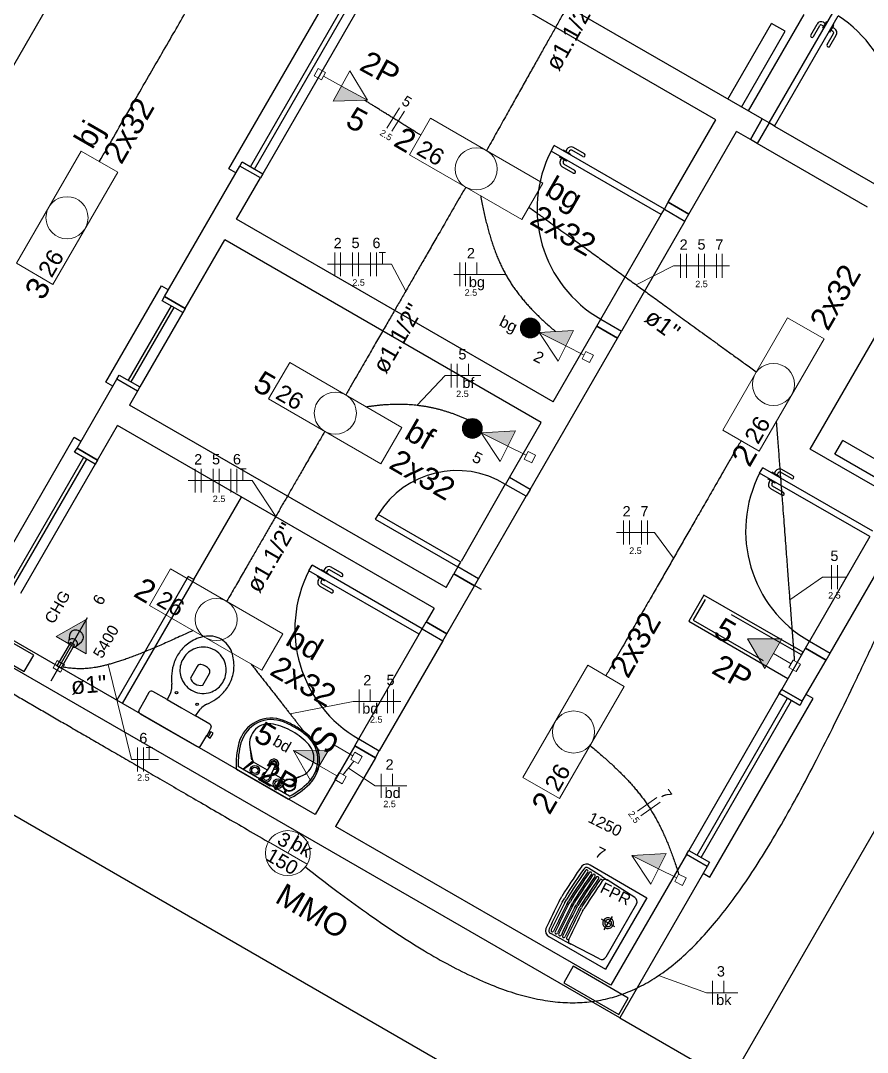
# Model space of a CAD drawing. Extents: x 210 to 779, y 61 to 241.
# Drawn here: x 495.87 to 501.19, y 182.62 to 189.11 of the extents above; entities that cross this region are included whole.
import ezdxf

# ---------------------------------------------------------------- set-up
doc = ezdxf.new("R2010")
doc.units = 0
doc.header["$LTSCALE"] = 2
doc.linetypes.add('HIDDEN', pattern=[9.525, 6.35, -3.175])
doc.linetypes.add('TRAÇO-2PTOS_P', pattern=[0.625, 0.25, -0.125, 0, -0.125, 0, -0.125])
for name, color, linetype in [('A-JANEL', 3, 'CONTINUOUS'), ('A-PAREDE', 5, 'CONTINUOUS'), ('A-PISOS-NIVEL', 1, 'CONTINUOUS'), ('A-SOLEIRA', 1, 'CONTINUOUS'), ('ARQ-ALV-CORTE', 5, 'CONTINUOUS'), ('ARQ-ALV-VISTA2', 2, 'CONTINUOUS'), ('ARQ-BNC-VISTA', 1, 'CONTINUOUS'), ('ARQ-COB-PROJ', 8, 'TRAÇO-2PTOS_P'), ('ARQ-ESQ-VISTA1', 2, 'CONTINUOUS')]:
    doc.layers.add(name, color=color, linetype=linetype)
for name, color, linetype, lineweight in [('EL-Condutos', 4, 'CONTINUOUS', 30), ('EL-Fios', 9, 'CONTINUOUS', 20), ('EL-Textos condutos', 7, 'CONTINUOUS', 20), ('EL-Textos fios', 7, 'CONTINUOUS', 20), ('EL-Textos pontos', 5, 'CONTINUOUS', 20), ('P-SIMBOL', 5, 'CONTINUOUS', 20)]:
    doc.layers.add(name, color=color, linetype=linetype, lineweight=lineweight)
doc.styles.add('Arial', font='arial.ttf')

msp = doc.modelspace()

# ---------------------------------------------------------------- hatches: boundary and pattern name
at = {"layer": 'P-SIMBOL', "linetype": 'Continuous'}
for points in [[(497.8851, 188.7003), (498.0498, 188.6105), (497.8333, 188.6052)], [(499.297, 187.0642), (499.1295, 187.1486), (499.3457, 187.1609)], [(498.9329, 186.4334), (498.7651, 186.517), (498.9812, 186.5303)], [(496.2779, 185.1265), (496.2779, 185.343), (496.0904, 185.2347)], [(500.6576, 185.2209), (500.441, 185.2203), (500.5498, 185.0331)], [(497.7461, 184.4216), (497.5844, 184.5165), (497.8009, 184.515)], [(499.8804, 183.7724), (499.7124, 183.8557), (499.9285, 183.8693)]]:
    msp.add_hatch(color=256, dxfattribs=at).paths.add_polyline_path(points)

# ---------------------------------------------------------------- linework, layer by layer
at = {"layer": 'A-JANEL', "color": 251}
msp.add_line((500.1857, 183.7875), (500.0558, 183.8625), dxfattribs=at)
at = {"layer": 'A-PAREDE', "color": 251}
for p, q in [((500.5335, 188.4933), (498.3246, 189.7674)), ((500.242, 188.4883), (498.2497, 189.6375)), ((496.7714, 187.3748), (497.2454, 188.1965)), ((497.3753, 188.1216), (497.2454, 188.1965)), ((497.2254, 187.8617), (497.3753, 188.1216)), ((499.2177, 186.7125), (497.2254, 187.8617)), ((496.9013, 187.2999), (497.1505, 187.7318)), ((499.1428, 186.5826), (497.1505, 187.7318)), ((496.9013, 187.2999), (496.7714, 187.3748)), ((499.0728, 186.1611), (499.6225, 187.114)), ((496.2211, 186.4208), (496.4716, 186.8551)), ((496.6015, 186.7801), (496.4716, 186.8551)), ((496.6015, 186.7801), (496.5509, 186.6923)), ((498.5432, 185.5431), (496.5509, 186.6923)), ((496.351, 186.3458), (496.4759, 186.5624)), ((498.4682, 185.4132), (496.4759, 186.5624)), ((498.9429, 186.2361), (499.1428, 186.5826)), ((496.351, 186.3458), (496.2211, 186.4208)), ((499.0728, 186.1611), (498.9429, 186.2361)), ((499.0728, 186.1611), (498.9429, 186.2361)), ((499.0728, 186.1611), (498.9429, 186.2361)), ((498.7231, 185.5548), (498.5931, 185.6297)), ((498.7664, 185.5298), (498.6365, 185.6048)), ((498.5482, 185.2516), (498.7231, 185.5548)), ((499.6361, 182.8347), (495.5216, 185.2081)), ((499.5811, 183.0396), (497.8487, 184.0389)), ((500.0558, 183.8625), (499.5811, 183.0396)), ((500.1857, 183.7875), (500.0558, 183.8625)), ((500.1857, 183.7875), (499.6361, 182.8347))]:
    msp.add_line(p, q, dxfattribs=at)
for points in [[(495.9485, 185.1176), (495.602, 185.3175), (495.542, 185.2136), (495.8885, 185.0137)], [(499.6906, 182.9591), (499.3441, 183.159), (499.2841, 183.0551), (499.6306, 182.8552)]]:
    msp.add_lwpolyline(points, close=True, dxfattribs=at)
at = {"layer": 'A-PISOS-NIVEL', "color": 251}
for p, q in [((494.1789, 185.9825), (497.3142, 191.4181)), ((495.1216, 184.5152), (503.5866, 179.6325)), ((501.4656, 184.4053), (500.3291, 182.435)), ((499.6361, 182.8347), (503.5532, 180.5753))]:
    msp.add_line(p, q, dxfattribs=at)
at = {"layer": 'A-SOLEIRA', "color": 251}
for p, q in [((500.6115, 188.4483), (501.2698, 188.0686)), ((501.1949, 187.9387), (500.5019, 188.3384)), ((498.9157, 186.1941), (498.6381, 185.7077)), ((496.9557, 185.593), (497.2555, 186.1127)), ((498.7481, 185.5981), (499.0479, 186.1178))]:
    msp.add_line(p, q, dxfattribs=at)
msp.add_arc((498.6117, 185.6969), 0.5828, 58.30198, 148.30198, dxfattribs=at)
at = {"layer": 'ARQ-ALV-CORTE', "color": 251}
for p, q in [((500.4469, 188.5433), (500.7967, 189.1496)), ((500.5768, 188.4683), (500.9766, 189.1613)), ((500.6115, 188.4483), (501.0112, 189.1413)), ((500.317, 188.6182), (500.5918, 189.0946)), ((500.6784, 189.0447), (500.5918, 189.0946)), ((500.4036, 188.5682), (500.6784, 189.0447)), ((500.5768, 188.4683), (500.5335, 188.4933)), ((500.5768, 188.4683), (500.5019, 188.3384)), ((500.6115, 188.4483), (500.5768, 188.4683))]:
    msp.add_line(p, q, dxfattribs=at)
at = {"layer": 'ARQ-ALV-VISTA2', "color": 251, "ltscale": 0.1}
msp.add_lwpolyline([(500.7803, 185.1185), (500.7903, 185.1358), (500.1666, 185.4956), (500.0717, 185.331), (500.6954, 184.9713)], dxfattribs=at)
at = {"layer": 'ARQ-BNC-VISTA', "color": 251}
for p, q in [((500.8352, 186.4145), (501.5847, 187.7138)), ((499.5231, 183.7244), (499.4402, 183.7771)), ((499.4499, 183.7966), (499.8065, 183.5908)), ((499.5231, 183.7243), (499.5602, 183.7007)), ((499.5243, 183.6917), (499.5274, 183.6961)), ((499.7316, 183.5917), (499.5579, 183.7022)), ((499.2895, 183.6275), (499.2727, 183.5985)), ((499.3057, 183.6155), (499.2901, 183.5884)), ((499.2561, 183.5697), (499.2728, 183.5987)), ((499.2746, 183.5616), (499.2903, 183.5887)), ((499.2883, 183.5556), (499.303, 183.5811)), ((499.3178, 183.6067), (499.303, 183.5811)), ((499.3034, 183.549), (499.3172, 183.5729)), ((499.313, 183.5448), (499.3262, 183.5677)), ((499.3311, 183.5969), (499.3172, 183.5729)), ((499.3395, 183.5907), (499.3262, 183.5677)), ((499.3283, 183.538), (499.3407, 183.5594)), ((499.3375, 183.534), (499.3493, 183.5544)), ((499.353, 183.5808), (499.3407, 183.5594)), ((499.3611, 183.5749), (499.3493, 183.5544)), ((499.3744, 183.5651), (499.3635, 183.5462)), ((499.3825, 183.5592), (499.3721, 183.5413)), ((499.8065, 183.5908), (499.5467, 183.1404)), ((499.7415, 183.5514), (499.5483, 183.2164)), ((499.3526, 183.5274), (499.3635, 183.5462)), ((499.3618, 183.5234), (499.3721, 183.5413)), ((499.3769, 183.5167), (499.3863, 183.5331)), ((499.3958, 183.5494), (499.3863, 183.5331)), ((499.3873, 183.5122), (499.3961, 183.5274)), ((499.4049, 183.5427), (499.3961, 183.5274)), ((499.4025, 183.5055), (499.4104, 183.5192)), ((499.4183, 183.5329), (499.4104, 183.5192)), ((499.6063, 183.4062), (499.5212, 183.4553)), ((499.5392, 183.3882), (499.5637, 183.4307)), ((499.5883, 183.4733), (499.5637, 183.4307)), ((499.2892, 183.3189), (499.2021, 183.3643)), ((499.1901, 183.3461), (499.5467, 183.1404)), ((499.2892, 183.319), (499.3283, 183.2986)), ((499.3181, 183.3342), (499.3158, 183.3293)), ((499.5085, 183.2048), (499.3258, 183.2999))]:
    msp.add_line(p, q, dxfattribs=at)
for centre, radius, start, end in [((504.5543, 180.2183), 6.2723, 145.30858, 147.07555), ((504.5543, 180.2183), 6.2521, 145.3733, 147.08644), ((504.5543, 180.2183), 6.2372, 145.3733, 147.09452), ((504.5543, 180.2183), 6.2207, 145.3733, 147.10351), ((504.5543, 180.2183), 6.2103, 145.3733, 147.10922), ((499.4288, 183.7591), 0.043, 59.47609, 137.43123), ((499.4282, 183.7581), 0.0225, 57.53125, 145.3733), ((499.4289, 183.7581), 0.00825, 322.29649, 148.45011), ((499.4517, 183.7435), 0.00847, 316.46959, 154.27701), ((504.5543, 180.2183), 6.1936, 145.3733, 147.11843), ((504.5543, 180.2183), 6.1836, 145.3733, 147.12395), ((504.5543, 180.2183), 6.1671, 145.3733, 147.13309), ((504.5543, 180.2183), 6.1571, 145.3733, 147.13866), ((504.5543, 180.2183), 6.1406, 145.3733, 147.14789), ((504.5543, 180.2183), 6.1293, 145.3733, 147.15426), ((504.5544, 180.2183), 6.1128, 145.3733, 147.16368), ((499.4741, 183.7292), 0.00855, 309.84372, 160.90288), ((499.4959, 183.7142), 0.00857, 309.48781, 161.25879), ((499.5187, 183.6982), 0.00851, 337.89731, 159.66215), ((499.5458, 183.6833), 0.0225, 57.53125, 145.01814), ((504.8433, 180.7192), 6.2723, 152.97004, 154.73701), ((504.8433, 180.7192), 6.2521, 152.95915, 154.6723), ((504.8433, 180.7192), 6.2372, 152.95108, 154.6723), ((499.7156, 183.5664), 0.03, 330.0228, 57.53125), ((504.8433, 180.7192), 6.2207, 152.94209, 154.6723), ((504.8433, 180.7192), 6.2103, 152.93637, 154.6723), ((504.8433, 180.7192), 6.1936, 152.92717, 154.6723), ((504.8433, 180.7192), 6.1836, 152.92165, 154.6723), ((504.8433, 180.7192), 6.1671, 152.9125, 154.6723), ((504.8433, 180.7192), 6.1571, 152.90693, 154.6723), ((504.8433, 180.7192), 6.1406, 152.89771, 154.6723), ((504.8433, 180.7192), 6.1293, 152.89133, 154.6723), ((504.8433, 180.7192), 6.1128, 152.88192, 154.6723), ((499.5637, 183.4307), 0.0341, 150.0228, 330.0228), ((499.5637, 183.4307), 0.0341, 150.0228, 330.0228), ((499.5637, 183.4307), 0.0341, 330.0228, 150.0228), ((499.5637, 183.4307), 0.0341, 330.0228, 150.0228), ((499.5637, 183.4307), 0.0219, 150.0228, 330.0228), ((499.5637, 183.4307), 0.0219, 150.0228, 330.0228), ((499.5637, 183.4307), 0.0219, 330.0228, 150.0228), ((499.5637, 183.4307), 0.0219, 330.0228, 150.0228), ((499.2119, 183.3832), 0.043, 162.61437, 240.56951), ((499.2125, 183.3842), 0.0225, 154.6723, 242.51434), ((499.2129, 183.3835), 0.00825, 151.59548, 337.74911), ((499.2369, 183.3712), 0.00847, 145.76858, 343.57601), ((499.2606, 183.3589), 0.00855, 139.14271, 350.20188), ((499.2845, 183.3475), 0.00857, 138.7868, 350.55779), ((499.3097, 183.3358), 0.00851, 140.38345, 322.14829), ((499.3362, 183.3198), 0.0225, 155.02745, 242.51434), ((499.5223, 183.2314), 0.03, 242.51434, 330.0228)]:
    msp.add_arc(centre, radius, start, end, dxfattribs=at)
at = {"layer": 'ARQ-COB-PROJ', "color": 251, "linetype": 'HIDDEN', "ltscale": 0.04}
msp.add_lwpolyline([(500.7803, 185.1185), (500.174, 185.4683), (500.099, 185.3383), (500.7054, 184.9886)], dxfattribs=at)
at = {"layer": 'ARQ-ESQ-VISTA1', "color": 251}
for p, q in [((497.3123, 188.1925), (498.0387, 189.4519)), ((497.3383, 188.1776), (498.0647, 189.4369)), ((498.1167, 189.4069), (497.3903, 188.1476)), ((500.8381, 189.0214), (500.8781, 189.0907)), ((500.8554, 189.0114), (500.8954, 189.0807)), ((500.9091, 189.0843), (500.9221, 189.0768)), ((500.9146, 189.0639), (500.9396, 189.1072)), ((500.9191, 189.1017), (500.9321, 189.0942)), ((500.9396, 189.1072), (500.9439, 189.1047)), ((500.9579, 189.0389), (500.9829, 189.0822)), ((500.9829, 189.0822), (500.9785, 189.0847)), ((500.9146, 189.0639), (500.9189, 189.0614)), ((500.9421, 188.9614), (500.982, 189.0307)), ((500.9579, 189.0389), (500.9536, 189.0414)), ((500.9594, 188.9514), (500.9994, 189.0207)), ((500.9784, 189.0444), (500.9654, 189.0519)), ((500.9884, 189.0617), (500.9754, 189.0692)), ((499.9422, 187.9685), (500.242, 188.4883)), ((500.4586, 188.3634), (500.5335, 188.4933)), ((500.5335, 188.4933), (500.4586, 188.3634)), ((500.0722, 187.8936), (500.3719, 188.4133)), ((500.4586, 188.3634), (500.3719, 188.4133)), ((500.5019, 188.3384), (500.4586, 188.3634)), ((499.2043, 188.2903), (499.2243, 188.325)), ((499.9172, 187.9252), (499.2243, 188.325)), ((499.2834, 188.2966), (499.2809, 188.2923)), ((499.3267, 188.2716), (499.2834, 188.2966)), ((499.3039, 188.3021), (499.2964, 188.2891)), ((499.3212, 188.2921), (499.3137, 188.2791)), ((499.4042, 188.2558), (499.3349, 188.2958)), ((499.4141, 188.2731), (499.3448, 188.3131)), ((499.8973, 187.8906), (499.2043, 188.2903)), ((499.2584, 188.2533), (499.2609, 188.2576)), ((499.3017, 188.2283), (499.2584, 188.2533)), ((499.2639, 188.2328), (499.2714, 188.2458)), ((499.2812, 188.2228), (499.2887, 188.2358)), ((499.3017, 188.2283), (499.3042, 188.2327)), ((499.3267, 188.2716), (499.3242, 188.2673)), ((499.3442, 188.1519), (499.2749, 188.1918)), ((499.3542, 188.1692), (499.2849, 188.2092)), ((499.9172, 187.9252), (499.9422, 187.9685)), ((500.0722, 187.8936), (499.9422, 187.9685)), ((499.9422, 187.9685), (500.0722, 187.8936)), ((499.8973, 187.8906), (499.9172, 187.9252)), ((499.9172, 187.9252), (500.0472, 187.8503)), ((499.5175, 187.2322), (499.8973, 187.8906)), ((500.0472, 187.8503), (499.6474, 187.1573)), ((500.0472, 187.8503), (500.0722, 187.8936)), ((496.8128, 187.3163), (496.5432, 186.8489)), ((496.8301, 187.3063), (496.5605, 186.8389)), ((496.8863, 187.2739), (496.6165, 186.8061)), ((499.2177, 186.7125), (499.4925, 187.1889)), ((499.4925, 187.1889), (499.5175, 187.2322)), ((499.6225, 187.114), (499.4925, 187.1889)), ((499.4925, 187.1889), (499.6225, 187.114)), ((499.5175, 187.2322), (499.6474, 187.1573)), ((499.6225, 187.114), (499.6474, 187.1573)), ((501.3549, 186.1147), (500.8352, 186.4145)), ((500.9901, 186.3828), (501.0401, 186.4695)), ((501.4299, 186.2446), (501.0401, 186.4695)), ((496.2624, 186.3623), (495.793, 185.5484)), ((496.2798, 186.3523), (495.8103, 185.5384)), ((501.3799, 186.158), (500.9901, 186.3828)), ((496.336, 186.3198), (495.8663, 185.5056)), ((500.517, 186.2632), (500.537, 186.2978)), ((501.23, 185.8981), (500.537, 186.2978)), ((500.7269, 186.246), (500.6576, 186.286)), ((501.21, 185.8635), (500.517, 186.2632)), ((500.5712, 186.2262), (500.5737, 186.2305)), ((500.6145, 186.2012), (500.5712, 186.2262)), ((500.5767, 186.2057), (500.5842, 186.2187)), ((500.5961, 186.2695), (500.5936, 186.2652)), ((500.6395, 186.2445), (500.5961, 186.2695)), ((500.6166, 186.275), (500.6091, 186.262)), ((500.634, 186.265), (500.6265, 186.252)), ((500.6395, 186.2445), (500.637, 186.2402)), ((500.7169, 186.2287), (500.6476, 186.2687)), ((500.657, 186.1248), (500.5877, 186.1647)), ((500.594, 186.1957), (500.6015, 186.2087)), ((500.6669, 186.1421), (500.5976, 186.1821)), ((500.6145, 186.2012), (500.617, 186.2056)), ((501.21, 185.8635), (500.8303, 185.2051)), ((500.9602, 185.1302), (501.3599, 185.8232)), ((497.6803, 185.6483), (497.7003, 185.683)), ((498.3733, 185.2486), (497.6803, 185.6483)), ((498.3933, 185.2832), (497.7003, 185.683)), ((497.7594, 185.6546), (497.7569, 185.6503)), ((497.8027, 185.6297), (497.7594, 185.6546)), ((497.7799, 185.6601), (497.7724, 185.6471)), ((497.7972, 185.6501), (497.7898, 185.6371)), ((497.8027, 185.6297), (497.8002, 185.6253)), ((497.8802, 185.6138), (497.8109, 185.6538)), ((497.8902, 185.6312), (497.8209, 185.6711)), ((498.5432, 185.5431), (498.5931, 185.6297)), ((496.9211, 185.6129), (496.4714, 184.8333)), ((496.9557, 185.593), (496.506, 184.8134)), ((496.9557, 185.593), (496.9211, 185.6129)), ((497.7344, 185.6113), (497.7369, 185.6157)), ((497.7778, 185.5863), (497.7344, 185.6113)), ((497.7399, 185.5908), (497.7474, 185.6038)), ((497.7573, 185.5808), (497.7648, 185.5938)), ((497.8302, 185.5272), (497.7609, 185.5672)), ((497.7778, 185.5863), (497.7803, 185.5907)), ((497.8202, 185.5099), (497.7509, 185.5499)), ((498.4682, 185.4132), (498.4183, 185.3266)), ((496.0576, 184.9566), (496.2875, 185.355)), ((498.3933, 185.2832), (498.4183, 185.3266)), ((498.5482, 185.2516), (498.4183, 185.3266)), ((498.4183, 185.3266), (498.5482, 185.2516)), ((497.7188, 184.1138), (495.7264, 185.263)), ((496.1741, 185.2437), (496.169, 185.2098)), ((497.9936, 184.5903), (498.3733, 185.2486)), ((498.3733, 185.2486), (498.3933, 185.2832)), ((498.3933, 185.2832), (498.5232, 185.2083)), ((498.5232, 185.2083), (498.5482, 185.2516)), ((496.1795, 185.198), (496.0946, 185.0507)), ((496.1206, 185.0357), (496.2055, 185.183)), ((496.2055, 185.183), (496.1795, 185.198)), ((496.2165, 185.1744), (496.2488, 185.202)), ((498.5232, 185.2083), (498.1235, 184.5153)), ((500.8053, 185.1618), (500.8303, 185.2051)), ((500.8303, 185.2051), (500.9602, 185.1302)), ((500.6556, 184.9023), (500.8053, 185.1618)), ((500.8053, 185.1618), (500.9352, 185.0869)), ((500.9352, 185.0869), (500.8053, 185.1618)), ((500.9352, 185.0869), (500.9602, 185.1302)), ((496.0946, 185.0507), (496.1206, 185.0357)), ((496.9775, 185.047), (496.9351, 184.9734)), ((500.7855, 184.8273), (500.9352, 185.0869)), ((497.0122, 184.9289), (497.0546, 185.0026)), ((496.6628, 184.8626), (496.6478, 184.8366)), ((496.674, 184.8821), (496.6628, 184.8626)), ((496.7894, 184.8375), (496.6991, 184.8896)), ((496.8093, 184.8785), (496.7894, 184.8375)), ((500.6406, 184.8763), (500.0708, 183.8885)), ((500.7855, 184.8273), (500.6556, 184.9023)), ((496.6478, 184.8366), (496.6113, 184.7734)), ((500.1228, 183.8585), (500.6925, 184.8463)), ((500.1488, 183.8435), (500.7185, 184.8313)), ((496.6179, 184.7488), (496.7972, 184.6454)), ((496.9675, 184.7348), (496.993, 184.7726)), ((497.0577, 184.6827), (496.9675, 184.7348)), ((497.0526, 184.6378), (497.0638, 184.6573)), ((496.7972, 184.6454), (496.9766, 184.542)), ((497.0011, 184.5486), (497.0376, 184.6118)), ((497.0376, 184.6118), (497.0476, 184.606)), ((497.0476, 184.606), (497.0461, 184.6034)), ((497.0461, 184.6034), (497.0599, 184.5955)), ((497.0626, 184.632), (497.0526, 184.6378)), ((497.0599, 184.5955), (497.0689, 184.611)), ((497.0641, 184.6346), (497.0626, 184.632)), ((497.0779, 184.6266), (497.0641, 184.6346)), ((497.0689, 184.611), (497.0779, 184.6266)), ((497.9686, 184.547), (497.9936, 184.5903)), ((497.9936, 184.5903), (498.1235, 184.5153)), ((497.9686, 184.547), (497.7188, 184.1138)), ((498.0985, 184.472), (497.9686, 184.547)), ((497.9686, 184.547), (498.0985, 184.472)), ((498.0985, 184.472), (497.8487, 184.0389)), ((498.0985, 184.472), (498.1235, 184.5153)), ((497.2233, 184.3996), (497.5508, 184.2107)), ((497.5589, 184.2291), (497.2352, 184.4159)), ((497.2647, 184.3988), (497.3266, 184.4517)), ((497.2656, 184.3983), (497.3326, 184.4432)), ((497.4189, 184.3934), (497.3326, 184.4432)), ((497.3981, 184.3635), (497.4526, 184.4419)), ((497.4323, 184.3438), (497.4729, 184.4301)), ((497.5302, 184.3293), (497.4478, 184.3768)), ((497.5252, 184.2486), (497.5353, 184.2659)), ((497.5291, 184.2552), (497.53, 184.2699)), ((497.532, 184.2602), (497.5333, 184.2673)), ((497.5287, 184.2466), (497.5387, 184.2639))]:
    msp.add_line(p, q, dxfattribs=at)
at = {"layer": 'ARQ-ESQ-VISTA1', "color": 251, "linetype": 'Continuous'}
for p, q in [((498.9179, 186.1928), (498.9429, 186.2361)), ((499.0728, 186.1611), (498.9429, 186.2361)), ((499.0479, 186.1178), (498.9179, 186.1928)), ((499.0728, 186.1611), (499.0479, 186.1178)), ((498.1159, 186.0032), (498.0984, 185.9728)), ((498.0984, 185.9728), (498.6181, 185.673)), ((498.6356, 185.7034), (498.1159, 186.0032)), ((498.6181, 185.673), (498.6356, 185.7034)), ((498.6181, 185.673), (498.5931, 185.6297)), ((498.5931, 185.6297), (498.7231, 185.5548)), ((498.7481, 185.5981), (498.6181, 185.673)), ((498.7231, 185.5548), (498.7481, 185.5981))]:
    msp.add_line(p, q, dxfattribs=at)
at = {"layer": 'ARQ-ESQ-VISTA1', "color": 251}
for points in [[(497.2204, 188.1532), (497.1771, 188.1782), (497.9834, 189.5761), (498.0267, 189.5511)], [(496.4466, 186.8118), (496.4033, 186.8368), (496.7531, 187.4431), (496.7964, 187.4181)], [(495.6964, 185.5112), (495.6531, 185.5362), (496.2027, 186.4891), (496.2461, 186.4641)], [(500.1608, 183.7442), (500.2041, 183.7193), (500.8538, 184.8456), (500.8105, 184.8706)], [(496.7894, 184.8375), (496.8784, 184.7862), (496.9675, 184.7348)], [(497.0526, 184.6378), (497.0376, 184.6118)], [(497.0476, 184.606), (497.0626, 184.632)]]:
    msp.add_lwpolyline(points, dxfattribs=at)
for points in [[(497.3903, 188.1476), (497.3753, 188.1216), (497.2454, 188.1965), (497.2604, 188.2225)], [(496.9013, 187.2999), (496.8863, 187.2739), (496.7564, 187.3488), (496.7714, 187.3748)], [(496.6165, 186.8061), (496.6015, 186.7801), (496.4716, 186.8551), (496.4866, 186.8811)], [(496.351, 186.3458), (496.336, 186.3198), (496.2061, 186.3948), (496.2211, 186.4208)], [(500.7855, 184.8273), (500.7705, 184.8013), (500.6406, 184.8763), (500.6556, 184.9023)], [(500.2007, 183.8135), (500.1857, 183.7875), (500.0558, 183.8625), (500.0708, 183.8885)]]:
    msp.add_lwpolyline(points, close=True, dxfattribs=at)
for centre, radius in [((496.8472, 184.8821), 0.0075), ((496.9771, 184.8071), 0.0075), ((497.3405, 184.3926), 0.03), ((497.3405, 184.3926), 0.02), ((497.486, 184.3087), 0.03), ((497.557, 184.2995), 0.04), ((497.557, 184.2995), 0.037), ((497.486, 184.3087), 0.02)]:
    msp.add_circle(centre, radius, dxfattribs=at)
for centre, radius, start, end in [((500.5773, 188.4692), 0.8, 329.95113, 57.15681), ((500.9041, 189.0757), 0.03, 60.0228, 150.0228), ((500.9041, 189.0757), 0.01, 60.0228, 150.0228), ((500.8468, 189.0164), 0.01, 150.0228, 330.0228), ((500.9734, 189.0357), 0.01, 330.0228, 60.0228), ((500.9734, 189.0357), 0.03, 330.0228, 60.0228), ((500.9507, 188.9564), 0.01, 150.0228, 330.0228), ((499.3299, 188.2871), 0.03, 60.0228, 150.0228), ((499.3299, 188.2871), 0.01, 60.0228, 150.0228), ((499.9164, 187.9257), 0.8, 152.88878, 240.09446), ((499.2899, 188.2178), 0.03, 150.0228, 240.0228), ((499.4091, 188.2645), 0.01, 240.0228, 60.0228), ((499.2899, 188.2178), 0.01, 150.0228, 240.0228), ((499.3492, 188.1605), 0.01, 240.0228, 60.0228), ((500.6426, 186.26), 0.03, 60.0228, 150.0228), ((501.2291, 185.8986), 0.8, 152.88878, 240.09446), ((500.6426, 186.26), 0.01, 60.0228, 150.0228), ((500.7219, 186.2374), 0.01, 240.0228, 60.0228), ((500.6026, 186.1907), 0.03, 150.0228, 240.0228), ((500.6026, 186.1907), 0.01, 150.0228, 240.0228), ((500.6619, 186.1334), 0.01, 240.0228, 60.0228), ((498.3924, 185.2837), 0.8, 152.88878, 240.09446), ((497.8059, 185.6451), 0.03, 60.0228, 150.0228), ((497.8059, 185.6451), 0.01, 60.0228, 150.0228), ((497.8852, 185.6225), 0.01, 240.0228, 60.0228), ((497.7659, 185.5758), 0.03, 150.0228, 240.0228), ((497.7659, 185.5758), 0.01, 150.0228, 240.0228), ((497.8252, 185.5186), 0.01, 240.0228, 60.0228), ((496.2094, 185.2384), 0.0357, 150.0228, 171.43296), ((496.2094, 185.2384), 0.0357, 125.03774, 150.0228), ((496.2123, 185.2344), 0.0407, 101.65634, 125.03774), ((496.2132, 185.2301), 0.045, 80.23599, 101.65634), ((496.2122, 185.2247), 0.0505, 60.0228, 80.23599), ((496.2122, 185.2247), 0.0505, 39.8096, 60.0228), ((496.2164, 185.2282), 0.045, 18.38926, 39.8096), ((496.2206, 185.2295), 0.0407, 355.00786, 18.38926), ((496.1921, 185.199), 0.0258, 176.45276, 200.21723), ((496.1872, 185.1993), 0.021, 150.0228, 176.45276), ((496.1962, 185.2005), 0.0303, 200.21723, 214.24704), ((496.1872, 185.1993), 0.021, 123.59284, 150.0228), ((496.1899, 185.1952), 0.0258, 99.82837, 123.59284), ((496.1906, 185.1909), 0.0303, 79.06634, 99.82837), ((496.1896, 185.1853), 0.0359, 60.0228, 79.06634), ((496.1896, 185.1853), 0.0359, 40.97925, 60.0228), ((496.2028, 185.1903), 0.021, 303.59284, 330.0228), ((496.1938, 185.189), 0.0303, 20.21723, 40.97925), ((496.2028, 185.1903), 0.021, 330.0228, 356.45276), ((496.198, 185.1906), 0.0258, 356.45276, 20.21723), ((496.2256, 185.2291), 0.0357, 310.57338, 330.0228), ((496.2256, 185.2291), 0.0357, 330.0228, 355.00786), ((497.0671, 184.9904), 0.2483, 122.60735, 142.07888), ((497.067, 184.9942), 0.245, 100.60381, 123.05989), ((497.0521, 185.0862), 0.1518, 60.19927, 101.45991), ((497.0513, 185.0867), 0.1518, 18.58569, 59.84632), ((496.1994, 185.1987), 0.0303, 265.79856, 279.82837), ((496.2001, 185.1943), 0.0258, 279.82837, 303.59284), ((497.0538, 184.9981), 0.2331, 141.56964, 161.34015), ((497.0228, 185.0165), 0.1551, 125.73828, 159.74398), ((497.0161, 185.0182), 0.1499, 85.19573, 124.03717), ((497.0142, 185.0179), 0.1504, 60.71308, 84.49039), ((497.0111, 185.0197), 0.1504, 35.5552, 59.33252), ((496.9641, 185.0535), 0.245, 356.98571, 19.44179), ((497.0877, 184.9785), 0.2715, 159.70482, 175.23515), ((497.0108, 185.022), 0.1421, 160.12772, 197.03711), ((496.9992, 185.0333), 0.0256, 85.67053, 147.59804), ((496.9911, 184.9815), 0.078, 37.40293, 82.64266), ((497.0104, 185.0215), 0.1499, 356.00843, 34.84986), ((497.0842, 184.9718), 0.2687, 173.74403, 187.93298), ((497.0171, 185.0246), 0.1488, 197.28956, 239.648), ((497.0319, 185.0144), 0.0256, 332.44755, 34.37507), ((497.0056, 185.0265), 0.1551, 320.30161, 354.30732), ((496.9608, 185.0517), 0.2483, 337.96671, 357.43824), ((496.6668, 184.9272), 0.1514, 348.93301, 2.8453), ((496.9975, 184.9926), 0.0653, 197.0875, 282.9581), ((497.0163, 185.0188), 0.1421, 283.00848, 319.91787), ((496.9741, 185.0441), 0.2331, 318.70545, 338.47596), ((496.6902, 184.8737), 0.0182, 60.59598, 152.54593), ((496.6069, 184.9523), 0.2155, 339.97687, 345.42949), ((497.0154, 185.0255), 0.1488, 240.3976, 282.75604), ((496.9401, 185.0636), 0.2715, 304.81044, 320.34078), ((497.1582, 184.6343), 0.2155, 134.6161, 140.06873), ((497.1064, 184.6736), 0.1514, 117.20029, 131.11259), ((496.9361, 185.0572), 0.2687, 292.11262, 306.30157), ((496.6267, 184.7644), 0.0179, 149.61571, 240.36239), ((497.4428, 184.5107), 0.2102, 68.14818, 165.13427), ((497.0485, 184.667), 0.0182, 327.49967, 59.44961), ((497.4452, 184.5123), 0.1995, 67.90786, 164.74108), ((497.4306, 184.5627), 0.1233, 77.6098, 190.58251), ((497.3661, 184.2688), 0.4242, 60.0228, 77.6098), ((497.2996, 184.1536), 0.5866, 60.0228, 67.90786), ((497.2996, 184.1536), 0.595, 60.0228, 68.14818), ((497.2996, 184.1536), 0.5866, 52.13774, 60.0228), ((497.2996, 184.1536), 0.595, 51.89742, 60.0228), ((497.3661, 184.2688), 0.4242, 42.4358, 60.0228), ((497.5372, 184.4592), 0.1995, 315.30452, 52.13774), ((497.537, 184.4564), 0.2102, 314.91133, 51.89742), ((496.9856, 184.5574), 0.0179, 239.68321, 330.42989), ((497.7399, 184.4319), 0.5176, 165.13427, 183.57271), ((497.7399, 184.4319), 0.505, 164.74108, 181.81558), ((503.9965, 185.1937), 6.7189, 185.58251, 186.18805), ((503.9141, 185.774), 6.7189, 190.58251, 191.35047), ((497.5882, 184.4719), 0.1233, 289.46308, 42.4358), ((497.3303, 184.4709), 0.0137, 186.18805, 248.29386), ((497.4594, 184.4307), 0.0315, 267.97158, 212.79004), ((497.3389, 184.4541), 0.0126, 191.35047, 240.0228), ((497.4594, 184.4307), 0.021, 280.94834, 200.31373), ((497.4622, 184.4351), 0.0118, 334.83521, 145.21039), ((497.4133, 184.3507), 0.03, 98.82711, 21.21848), ((497.4135, 184.3508), 0.02, 140.39797, 339.64762), ((495.3905, 190.6906), 6.7189, 288.95688, 289.46308), ((494.8469, 190.4713), 6.7189, 293.99239, 294.46308), ((497.32, 184.6741), 0.5176, 296.47289, 314.91133), ((497.32, 184.6741), 0.505, 298.23002, 315.30452)]:
    msp.add_arc(centre, radius, start, end, dxfattribs=at)
at = {"layer": 'EL-Condutos', "linetype": 'Continuous'}
for points in [[(496.3612, 188.2227), (496.463, 188.399), (496.559, 188.5653), (496.6496, 188.7223), (496.7353, 188.8707), (496.8165, 189.0112), (496.8935, 189.1447), (496.9668, 189.2717), (497.0369, 189.3929), (497.104, 189.5092), (497.1687, 189.6212), (497.2313, 189.7297), (497.2922, 189.8352), (497.3519, 189.9387), (497.4108, 190.0407), (497.4693, 190.142), (497.5278, 190.2432), (497.5867, 190.3453), (497.6464, 190.4487), (497.7073, 190.5543), (497.7699, 190.6627), (497.8346, 190.7747), (497.9017, 190.891), (497.9718, 191.0123), (498.0451, 191.1393), (498.1221, 191.2727), (498.2033, 191.4132), (498.289, 191.5617), (498.3796, 191.7187), (498.4756, 191.8849), (498.5774, 192.0612)], [(500, 190.4397), (499.9491, 190.3489), (499.901, 190.263), (499.8554, 190.1817), (499.8122, 190.1044), (499.771, 190.031), (499.7317, 189.9609), (499.6941, 189.8937), (499.658, 189.8292), (499.6231, 189.7669), (499.5892, 189.7064), (499.5562, 189.6474), (499.5237, 189.5895), (499.4916, 189.5322), (499.4597, 189.4752), (499.4278, 189.4182), (499.3956, 189.3607), (499.3629, 189.3023), (499.3295, 189.2428), (499.2952, 189.1816), (499.2598, 189.1184), (499.2231, 189.0529), (499.1849, 188.9845), (499.1448, 188.9131), (499.1028, 188.8381), (499.0586, 188.7592), (499.012, 188.676), (498.9628, 188.5881), (498.9108, 188.4952), (498.8557, 188.3969), (498.7973, 188.2927)], [(498.3856, 188.3904), (498.3706, 188.3997), (498.3558, 188.4087), (498.3413, 188.4177), (498.327, 188.4265), (498.3129, 188.4352), (498.2991, 188.4437), (498.2855, 188.4521), (498.2722, 188.4604), (498.259, 188.4685), (498.2461, 188.4765), (498.2335, 188.4844), (498.221, 188.4921), (498.2088, 188.4997), (498.1968, 188.5072), (498.185, 188.5145), (498.1734, 188.5217), (498.162, 188.5288), (498.1508, 188.5358), (498.1399, 188.5426), (498.1291, 188.5493), (498.1186, 188.5559), (498.1082, 188.5624), (498.0981, 188.5688), (498.0881, 188.575), (498.0784, 188.5811), (498.0688, 188.5871), (498.0595, 188.593), (498.0503, 188.5988), (498.0413, 188.6044), (498.0325, 188.61)], [(498.6673, 188.064), (498.6326, 188.0038), (498.5998, 187.947), (498.5689, 187.8934), (498.5397, 187.8427), (498.512, 187.7947), (498.4858, 187.7492), (498.4608, 187.7059), (498.4369, 187.6646), (498.4141, 187.625), (498.3921, 187.5868), (498.3708, 187.5499), (498.3501, 187.514), (498.3298, 187.4788), (498.3098, 187.4441), (498.2899, 187.4096), (498.27, 187.3751), (498.25, 187.3404), (498.2297, 187.3052), (498.209, 187.2693), (498.1877, 187.2324), (498.1657, 187.1942), (498.1428, 187.1546), (498.119, 187.1133), (498.094, 187.07), (498.0678, 187.0245), (498.0401, 186.9765), (498.0109, 186.9259), (497.98, 186.8723), (497.9472, 186.8155), (497.9125, 186.7552)], [(498.7614, 188.0085), (498.7693, 187.9668), (498.7775, 187.9267), (498.7859, 187.888), (498.7947, 187.8506), (498.8037, 187.8146), (498.8132, 187.7799), (498.823, 187.7463), (498.8333, 187.7139), (498.844, 187.6825), (498.8552, 187.6521), (498.867, 187.6226), (498.8793, 187.594), (498.8922, 187.5662), (498.9057, 187.5392), (498.9199, 187.5128), (498.9347, 187.487), (498.9503, 187.4618), (498.9667, 187.4371), (498.9838, 187.4128), (499.0017, 187.3888), (499.0205, 187.3651), (499.0401, 187.3417), (499.0607, 187.3184), (499.0822, 187.2953), (499.1047, 187.2721), (499.1282, 187.249), (499.1528, 187.2257), (499.1784, 187.2023), (499.2051, 187.1787), (499.233, 187.1548)], [(499.0643, 187.9383), (499.1221, 187.8964), (499.1769, 187.8567), (499.2291, 187.8188), (499.2789, 187.7827), (499.3266, 187.7481), (499.3723, 187.715), (499.4163, 187.6831), (499.4588, 187.6523), (499.5001, 187.6223), (499.5404, 187.5931), (499.5799, 187.5644), (499.6189, 187.5362), (499.6576, 187.5081), (499.6962, 187.4801), (499.735, 187.452), (499.7742, 187.4236), (499.814, 187.3947), (499.8547, 187.3652), (499.8965, 187.3349), (499.9397, 187.3036), (499.9844, 187.2712), (500.0309, 187.2374), (500.0794, 187.2022), (500.1303, 187.1654), (500.1836, 187.1267), (500.2397, 187.0861), (500.2987, 187.0432), (500.3609, 186.9981), (500.4266, 186.9505), (500.496, 186.9002)], [(498.0417, 186.6814), (498.0655, 186.6849), (498.0891, 186.688), (498.1123, 186.6907), (498.1353, 186.693), (498.158, 186.6949), (498.1804, 186.6963), (498.2026, 186.6973), (498.2246, 186.6979), (498.2463, 186.6981), (498.2679, 186.6978), (498.2893, 186.6972), (498.3104, 186.6961), (498.3315, 186.6945), (498.3524, 186.6926), (498.3731, 186.6902), (498.3938, 186.6873), (498.4144, 186.684), (498.4348, 186.6803), (498.4552, 186.6762), (498.4756, 186.6716), (498.4959, 186.6665), (498.5162, 186.661), (498.5365, 186.6551), (498.5568, 186.6487), (498.5771, 186.6419), (498.5974, 186.6346), (498.6178, 186.6268), (498.6382, 186.6186), (498.6588, 186.61), (498.6794, 186.6009)], [(500.6218, 186.5853), (500.63, 186.4767), (500.6378, 186.3733), (500.6452, 186.2751), (500.6522, 186.1818), (500.6589, 186.0934), (500.6652, 186.0097), (500.6712, 185.9306), (500.6768, 185.856), (500.6822, 185.7857), (500.6871, 185.7197), (500.6918, 185.6577), (500.6962, 185.5997), (500.7003, 185.5454), (500.7041, 185.4949), (500.7077, 185.4479), (500.711, 185.4044), (500.714, 185.3642), (500.7168, 185.3271), (500.7194, 185.2931), (500.7217, 185.2619), (500.7239, 185.2336), (500.7258, 185.2079), (500.7276, 185.1847), (500.7291, 185.1639), (500.7305, 185.1454), (500.7318, 185.129), (500.7329, 185.1146), (500.7338, 185.1021), (500.7346, 185.0913), (500.7353, 185.0821)], [(497.7807, 186.5268), (497.7526, 186.478), (497.726, 186.4319), (497.7008, 186.3883), (497.677, 186.347), (497.6544, 186.3079), (497.633, 186.2707), (497.6125, 186.2353), (497.593, 186.2014), (497.5742, 186.1688), (497.5561, 186.1375), (497.5386, 186.107), (497.5215, 186.0774), (497.5047, 186.0484), (497.4882, 186.0197), (497.4718, 185.9912), (497.4553, 185.9627), (497.4388, 185.9341), (497.422, 185.905), (497.4049, 185.8754), (497.3874, 185.845), (497.3693, 185.8136), (497.3505, 185.7811), (497.331, 185.7472), (497.3105, 185.7117), (497.2891, 185.6745), (497.2665, 185.6354), (497.2427, 185.5941), (497.2175, 185.5506), (497.1909, 185.5045), (497.1628, 185.4556)], [(500.4008, 186.4687), (500.3642, 186.405), (500.3293, 186.3443), (500.2959, 186.2863), (500.2641, 186.2308), (500.2335, 186.1777), (500.2042, 186.1267), (500.176, 186.0776), (500.1487, 186.0302), (500.1223, 185.9843), (500.0966, 185.9396), (500.0716, 185.896), (500.047, 185.8533), (500.0228, 185.8111), (499.9988, 185.7694), (499.975, 185.728), (499.9511, 185.6865), (499.9272, 185.6448), (499.9029, 185.6027), (499.8784, 185.5599), (499.8533, 185.5163), (499.8276, 185.4716), (499.8012, 185.4257), (499.774, 185.3783), (499.7457, 185.3292), (499.7164, 185.2782), (499.6859, 185.2251), (499.654, 185.1696), (499.6207, 185.1116), (499.5858, 185.0509), (499.5491, 184.9872)], [(494.2379, 185.7922), (494.3885, 185.7048), (494.53, 185.6227), (494.6629, 185.5455), (494.7879, 185.473), (494.9058, 185.4046), (495.017, 185.34), (495.1224, 185.2789), (495.2225, 185.2208), (495.318, 185.1654), (495.4096, 185.1122), (495.4979, 185.061), (495.5835, 185.0113), (495.6672, 184.9627), (495.7496, 184.9149), (495.8313, 184.8675), (495.913, 184.82), (495.9954, 184.7722), (496.0791, 184.7237), (496.1648, 184.6739), (496.2531, 184.6227), (496.3447, 184.5696), (496.4402, 184.5141), (496.5403, 184.456), (496.6456, 184.3949), (496.7569, 184.3303), (496.8747, 184.262), (496.9997, 184.1894), (497.1327, 184.1123), (497.2741, 184.0302), (497.4247, 183.9427)], [(497.6602, 183.7824), (497.856, 183.6323), (498.0421, 183.4966), (498.2191, 183.3752), (498.3875, 183.2683), (498.5478, 183.1759), (498.7006, 183.098), (498.8464, 183.0348), (498.9858, 182.9864), (499.1192, 182.9527), (499.2473, 182.9339), (499.3705, 182.93), (499.4894, 182.9412), (499.6045, 182.9674), (499.7165, 183.0088), (499.8257, 183.0654), (499.9328, 183.1373), (500.0382, 183.2245), (500.1426, 183.3273), (500.2464, 183.4455), (500.3503, 183.5793), (500.4546, 183.7287), (500.5601, 183.8939), (500.6671, 184.0749), (500.7763, 184.2718), (500.8882, 184.4846), (501.0032, 184.7134), (501.1221, 184.9583), (501.2452, 185.2193), (501.3732, 185.4966), (501.5065, 185.7902)], [(496.9512, 185.2728), (496.9019, 185.25), (496.855, 185.2286), (496.8103, 185.2085), (496.7678, 185.1897), (496.7273, 185.1721), (496.6888, 185.1558), (496.6522, 185.1406), (496.6175, 185.1266), (496.5844, 185.1138), (496.553, 185.102), (496.5232, 185.0912), (496.4948, 185.0815), (496.4678, 185.0728), (496.442, 185.065), (496.4175, 185.0581), (496.3941, 185.0522), (496.3717, 185.047), (496.3503, 185.0427), (496.3297, 185.0391), (496.3099, 185.0363), (496.2907, 185.0342), (496.2722, 185.0328), (496.2541, 185.032), (496.2365, 185.0318), (496.2192, 185.0322), (496.2021, 185.0332), (496.1852, 185.0346), (496.1684, 185.0365), (496.1515, 185.0389), (496.1345, 185.0416)], [(497.3164, 185.0617), (497.3373, 185.035), (497.3578, 185.0089), (497.3777, 184.9835), (497.3971, 184.9588), (497.416, 184.9346), (497.4344, 184.9112), (497.4523, 184.8883), (497.4697, 184.8661), (497.4867, 184.8444), (497.5032, 184.8234), (497.5192, 184.8029), (497.5348, 184.7831), (497.5499, 184.7638), (497.5646, 184.7451), (497.5788, 184.7269), (497.5926, 184.7093), (497.606, 184.6922), (497.619, 184.6756), (497.6316, 184.6596), (497.6437, 184.6441), (497.6555, 184.6291), (497.6668, 184.6146), (497.6778, 184.6006), (497.6884, 184.587), (497.6987, 184.574), (497.7085, 184.5614), (497.718, 184.5492), (497.7272, 184.5376), (497.736, 184.5263), (497.7445, 184.5155)], [(499.4497, 184.5491), (499.4801, 184.5235), (499.5093, 184.4986), (499.5373, 184.4741), (499.5642, 184.4501), (499.5901, 184.4265), (499.6148, 184.4032), (499.6386, 184.3801), (499.6615, 184.3571), (499.6834, 184.3343), (499.7044, 184.3114), (499.7247, 184.2884), (499.7441, 184.2653), (499.7628, 184.242), (499.7808, 184.2184), (499.7982, 184.1944), (499.8149, 184.1699), (499.831, 184.1449), (499.8467, 184.1194), (499.8618, 184.0931), (499.8765, 184.0661), (499.8907, 184.0383), (499.9047, 184.0096), (499.9183, 183.9799), (499.9316, 183.9491), (499.9446, 183.9173), (499.9575, 183.8842), (499.9703, 183.8499), (499.9829, 183.8142), (499.9954, 183.7771), (500.008, 183.7385)], [(497.896, 184.3645), (497.8988, 184.3681), (497.9016, 184.3716), (497.9042, 184.3749), (497.9067, 184.3781), (497.9091, 184.3812), (497.9114, 184.3841), (497.9137, 184.3869), (497.9158, 184.3896), (497.9179, 184.3923), (497.9199, 184.3949), (497.9219, 184.3974), (497.9239, 184.3998), (497.9258, 184.4023), (497.9277, 184.4047), (497.9296, 184.4071), (497.9314, 184.4094), (497.9333, 184.4118), (497.9353, 184.4143), (497.9372, 184.4167), (497.9392, 184.4192), (497.9412, 184.4218), (497.9433, 184.4245), (497.9454, 184.4272), (497.9477, 184.43), (497.95, 184.4329), (497.9524, 184.436), (497.9549, 184.4392), (497.9575, 184.4425), (497.9603, 184.446), (497.9631, 184.4496)]]:
    msp.add_spline(points, degree=3, dxfattribs=at)
at = {"layer": 'EL-Fios'}
for p, q in [((498.1708, 188.435), (498.25, 188.5624)), ((498.2026, 188.4152), (498.2818, 188.5426)), ((497.8428, 187.5031), (497.8428, 187.6531)), ((497.8803, 187.5031), (497.8803, 187.6531)), ((497.9553, 187.5031), (497.9553, 187.6531)), ((497.9928, 187.5031), (497.9928, 187.6531)), ((498.0678, 187.5031), (498.0678, 187.6531)), ((498.1053, 187.5031), (498.1053, 187.6531)), ((498.1228, 187.6531), (498.1628, 187.6531)), ((498.1428, 187.5781), (498.1428, 187.6531)), ((500.0196, 187.4936), (500.0196, 187.6436)), ((500.0571, 187.4936), (500.0571, 187.6436)), ((500.1321, 187.4936), (500.1321, 187.6436)), ((500.1696, 187.4936), (500.1696, 187.6436)), ((500.2446, 187.4936), (500.2446, 187.6436)), ((500.2821, 187.4936), (500.2821, 187.6436)), ((498.6292, 187.4395), (498.6292, 187.5895)), ((498.6667, 187.4395), (498.6667, 187.5895)), ((498.7377, 187.5145), (498.7377, 187.5895)), ((498.5757, 186.802), (498.5757, 186.952)), ((498.6132, 186.802), (498.6132, 186.952)), ((498.6842, 186.8771), (498.6842, 186.952)), ((496.9651, 186.1412), (496.9651, 186.2912)), ((497.0026, 186.1412), (497.0026, 186.2912)), ((497.0776, 186.1412), (497.0776, 186.2912)), ((497.1151, 186.1412), (497.1151, 186.2912)), ((497.1901, 186.1412), (497.1901, 186.2912)), ((497.2276, 186.1412), (497.2276, 186.2912)), ((497.2451, 186.2912), (497.2851, 186.2912)), ((497.2651, 186.2162), (497.2651, 186.2912)), ((499.6608, 185.8146), (499.6608, 185.9646)), ((499.6983, 185.8146), (499.6983, 185.9646)), ((499.7733, 185.8146), (499.7733, 185.9646)), ((499.8108, 185.8146), (499.8108, 185.9646)), ((500.9687, 185.5333), (500.9687, 185.6833)), ((501.0062, 185.5333), (501.0062, 185.6833)), ((497.9957, 184.7517), (497.9957, 184.9017)), ((498.0666, 184.8267), (498.0666, 184.9017)), ((498.1751, 184.7517), (498.1751, 184.9017)), ((498.2126, 184.7517), (498.2126, 184.9017)), ((496.6011, 184.3859), (496.6011, 184.5359)), ((496.6386, 184.3859), (496.6386, 184.5359)), ((496.6561, 184.5359), (496.6961, 184.5359)), ((496.6761, 184.4609), (496.6761, 184.5359)), ((498.1359, 184.2202), (498.1359, 184.3702)), ((498.2069, 184.2952), (498.2069, 184.3702)), ((499.7476, 184.1359), (499.8703, 184.2222)), ((499.7691, 184.1052), (499.8919, 184.1915)), ((500.2208, 182.9174), (500.2208, 183.0674)), ((500.2918, 182.9924), (500.2918, 183.0674))]:
    msp.add_line(p, q, dxfattribs=at)
at = {"layer": 'EL-Textos fios'}
for p, q in [((498.2003, 187.5781), (497.7976, 187.5781)), ((498.2899, 187.4096), (498.2003, 187.5781)), ((498.8282, 187.5145), (498.5917, 187.5145)), ((498.9189, 187.5145), (498.8282, 187.5145)), ((499.7389, 187.4491), (499.9744, 187.5686)), ((499.9744, 187.5686), (500.3274, 187.5686)), ((498.3611, 186.6916), (498.5382, 186.8771)), ((498.5382, 186.8771), (498.7615, 186.8771)), ((497.3226, 186.2162), (496.9198, 186.2162)), ((497.4718, 185.9912), (497.3226, 186.2162)), ((499.856, 185.8896), (499.6155, 185.8896)), ((499.975, 185.728), (499.856, 185.8896)), ((500.7063, 185.4657), (500.9131, 185.6083)), ((500.9131, 185.6083), (501.0618, 185.6083)), ((496.417, 185.058), (496.5636, 184.4609)), ((497.5626, 184.7475), (497.9582, 184.8267)), ((497.9582, 184.8267), (498.2579, 184.8267)), ((496.5636, 184.4609), (496.7336, 184.4609)), ((497.9296, 184.4071), (498.0984, 184.2952)), ((498.0984, 184.2952), (498.2974, 184.2952)), ((499.8814, 183.1007), (500.1833, 182.9924)), ((500.1833, 182.9924), (500.3798, 182.9924))]:
    msp.add_line(p, q, dxfattribs=at)
at = {"layer": 'P-SIMBOL'}
for p, q in [((497.7135, 188.7637), (497.7389, 188.8102)), ((497.7601, 188.7383), (497.7135, 188.7637)), ((497.7389, 188.8102), (497.7855, 188.7848)), ((497.7855, 188.7848), (497.7601, 188.7383)), ((497.8851, 188.7003), (497.7728, 188.7616)), ((497.8333, 188.6052), (497.937, 188.7953)), ((497.937, 188.7953), (498.0498, 188.6105)), ((498.0498, 188.6105), (497.8851, 188.7003)), ((498.0498, 188.6105), (497.8333, 188.6052)), ((498.4462, 188.4971), (498.3137, 188.2676)), ((498.4462, 188.4971), (499.1528, 188.0891)), ((495.8396, 187.5842), (496.2476, 188.2909)), ((496.2476, 188.2909), (496.4771, 188.1584)), ((498.3137, 188.2676), (499.0203, 187.8596)), ((496.0691, 187.4517), (496.4771, 188.1584)), ((499.1528, 188.0891), (499.0203, 187.8596)), ((495.8396, 187.5842), (496.0691, 187.4517)), ((500.2851, 186.5349), (500.6931, 187.2416)), ((500.6931, 187.2416), (500.9226, 187.1091)), ((499.3457, 187.1609), (499.1295, 187.1486)), ((499.1295, 187.1486), (499.297, 187.0642)), ((499.1295, 187.1486), (499.2483, 186.9676)), ((499.2483, 186.9676), (499.3457, 187.1609)), ((499.297, 187.0642), (499.4118, 187.0065)), ((500.5146, 186.4024), (500.9226, 187.1091)), ((499.3999, 186.9828), (499.4237, 187.0301)), ((499.4237, 187.0301), (499.4711, 187.0063)), ((499.4711, 187.0063), (499.4472, 186.9589)), ((497.5594, 186.9596), (497.4269, 186.7301)), ((497.5594, 186.9596), (498.2661, 186.5516)), ((499.4472, 186.9589), (499.3999, 186.9828)), ((497.4269, 186.7301), (498.1336, 186.3221)), ((498.2661, 186.5516), (498.1336, 186.3221)), ((498.9812, 186.5303), (498.7651, 186.517)), ((498.7651, 186.517), (498.933, 186.4334)), ((498.7651, 186.517), (498.8847, 186.3365)), ((498.8847, 186.3365), (498.9812, 186.5303)), ((500.2851, 186.5349), (500.5146, 186.4024)), ((498.933, 186.4334), (499.048, 186.3761)), ((499.0361, 186.3523), (499.0598, 186.3998)), ((499.0836, 186.3287), (499.0361, 186.3523)), ((499.0598, 186.3998), (499.1073, 186.3762)), ((499.1073, 186.3762), (499.0836, 186.3287)), ((496.8099, 185.6604), (496.6774, 185.4309)), ((496.8099, 185.6604), (497.5166, 185.2523)), ((496.6774, 185.4309), (497.3841, 185.0229)), ((496.0904, 185.2347), (496.2779, 185.343)), ((496.2779, 185.343), (496.2779, 185.1265)), ((497.5166, 185.2523), (497.3841, 185.0229)), ((496.2779, 185.1265), (496.0904, 185.2347)), ((500.441, 185.2203), (500.6576, 185.2209)), ((500.5498, 185.0331), (500.441, 185.2203)), ((500.6576, 185.2209), (500.5498, 185.0331)), ((500.6037, 185.127), (500.7147, 185.0633)), ((496.0707, 185.0371), (496.0972, 185.083)), ((496.0972, 185.083), (496.1432, 185.0565)), ((496.1432, 185.0565), (496.1167, 185.0106)), ((499.0273, 184.3469), (499.4353, 185.0536)), ((499.4353, 185.0536), (499.6648, 184.9211)), ((500.7015, 185.0403), (500.7279, 185.0863)), ((500.7279, 185.0863), (500.7739, 185.06)), ((500.7739, 185.06), (500.7475, 185.014)), ((496.1167, 185.0106), (496.0707, 185.0371)), ((500.7475, 185.014), (500.7015, 185.0403)), ((499.2568, 184.2144), (499.6648, 184.9211)), ((497.8454, 184.5481), (497.9568, 184.4839)), ((497.5844, 184.5165), (497.7461, 184.4216)), ((497.6913, 184.3282), (497.5844, 184.5165)), ((497.5844, 184.5165), (497.8009, 184.515)), ((497.8009, 184.515), (497.6913, 184.3282)), ((497.9435, 184.461), (497.97, 184.5069)), ((497.9895, 184.4345), (497.9435, 184.461)), ((497.97, 184.5069), (498.016, 184.4804)), ((498.016, 184.4804), (497.9895, 184.4345)), ((497.7461, 184.4216), (497.8565, 184.3568)), ((497.8431, 184.334), (497.8699, 184.3797)), ((497.8888, 184.3071), (497.8431, 184.334)), ((497.8699, 184.3797), (497.9157, 184.3529)), ((497.9157, 184.3529), (497.8888, 184.3071)), ((499.0273, 184.3469), (499.2568, 184.2144)), ((497.4252, 183.9421), (497.6699, 183.8009)), ((497.5476, 183.8715), (497.6182, 183.9938)), ((499.7124, 183.8557), (499.9285, 183.8693)), ((499.7124, 183.8557), (499.8804, 183.7724)), ((499.8323, 183.6754), (499.7124, 183.8557)), ((499.9285, 183.8693), (499.8323, 183.6754)), ((499.8804, 183.7724), (499.9951, 183.7155)), ((499.9833, 183.6917), (500.0069, 183.7392)), ((500.0308, 183.6682), (499.9833, 183.6917)), ((500.0069, 183.7392), (500.0544, 183.7157)), ((500.0544, 183.7157), (500.0308, 183.6682))]:
    msp.add_line(p, q, dxfattribs=at)
at = {"layer": 'P-SIMBOL', "const_width": 0.0625}
for points in [[(499.1047, 187.1768, 1), (499.0422, 187.1768, 1)], [(498.7402, 186.545, 1), (498.6777, 186.545, 1)]]:
    msp.add_lwpolyline(points, format="xyb", close=True, dxfattribs=at)
at = {"layer": 'P-SIMBOL'}
for centre, radius in [((498.7333, 188.1784), 0.1325), ((496.1583, 187.8713), 0.1325), ((499.0735, 187.1768), 0.0625), ((499.0737, 187.1767), 0.0625), ((500.6039, 186.822), 0.1325), ((497.8465, 186.6409), 0.1325), ((498.709, 186.545), 0.0625), ((498.7092, 186.5449), 0.0625), ((497.097, 185.3416), 0.1325), ((499.3461, 184.634), 0.1325), ((497.5476, 183.8715), 0.1412)]:
    msp.add_circle(centre, radius, dxfattribs=at)

# ---------------------------------------------------------------- texts
at = {"layer": 'EL-Textos condutos', "char_height": 0.1059, "attachment_point": 8, "line_spacing_factor": 0.798, "style": 'Arial'}
for s, insert, width, rotation in [('ø1.1/2"', (499.3711, 188.992), 0.88956, 60.74499), ('ø1.1/2"', (498.2858, 187.0849), 0.88956, 60.02306), ('ø1"', (499.8736, 187.1553), 0.38124, 324.05263), ('ø1.1/2"', (497.4898, 185.7044), 0.88956, 60.02306), ('ø1"', (496.2992, 184.8763), 0.38124, 4.7842)]:
    msp.add_mtext(s, dxfattribs=dict(at, insert=insert, width=width, rotation=rotation))
at = {"layer": 'EL-Textos fios', "attachment_point": 8, "line_spacing_factor": 0.798, "style": 'Arial'}
for s, insert, char_height, width, rotation in [('5', (498.2795, 188.5748), 0.0653, 0.078366, 328.12147), ('2.5', (498.1551, 188.3738), 0.04059, 0.146142, 328.12147), ('7', (499.9027, 184.2219), 0.0653, 0.078366, 305.10003), ('2.5', (499.709, 184.0862), 0.04059, 0.146142, 305.10003)]:
    msp.add_mtext(s, dxfattribs=dict(at, insert=insert, char_height=char_height, width=width, rotation=rotation))
for s, insert, char_height, width in [('2', (497.8616, 187.679), 0.0653, 0.078366), ('5', (497.9741, 187.679), 0.0653, 0.078366), ('6', (498.1056, 187.679), 0.0653, 0.078366), ('2', (500.0386, 187.6695), 0.0653, 0.078366), ('5', (500.1511, 187.6695), 0.0653, 0.078366), ('7', (500.2636, 187.6695), 0.0653, 0.078366), ('2', (498.7001, 187.6155), 0.0653, 0.078366), ('2.5', (497.9931, 187.4429), 0.04059, 0.146142), ('bg', (498.7376, 187.4145), 0.06531, 0.156732), ('2.5', (500.1511, 187.4334), 0.04059, 0.146142), ('2.5', (498.7001, 187.3794), 0.04059, 0.146142), ('5', (498.6466, 186.978), 0.0653, 0.078366), ('bf', (498.6841, 186.7985), 0.06531, 0.156732), ('2.5', (498.6466, 186.7419), 0.04059, 0.146142), ('2', (496.9836, 186.3175), 0.0653, 0.078366), ('5', (497.0961, 186.3175), 0.0653, 0.078366), ('6', (497.2276, 186.3175), 0.0653, 0.078366), ('2.5', (497.1151, 186.0809), 0.04059, 0.146142), ('2', (499.6796, 185.9905), 0.0653, 0.078366), ('7', (499.7921, 185.9905), 0.0653, 0.078366), ('2.5', (499.7356, 185.7544), 0.04059, 0.146142), ('5', (500.9876, 185.7095), 0.0653, 0.078366), ('2.5', (500.9876, 185.4734), 0.04059, 0.146142), ('2', (498.0481, 184.9275), 0.0653, 0.078366), ('5', (498.1941, 184.9275), 0.0653, 0.078366), ('bd', (498.0666, 184.7485), 0.06531, 0.156732), ('2.5', (498.1041, 184.6914), 0.04059, 0.146142), ('6', (496.6386, 184.562), 0.0653, 0.078366), ('2', (498.1881, 184.3965), 0.0653, 0.078366), ('2.5', (496.6386, 184.3259), 0.04059, 0.146142), ('bd', (498.2071, 184.217), 0.06531, 0.156732), ('2.5', (498.1881, 184.1599), 0.04059, 0.146142), ('3', (500.2731, 183.0935), 0.0653, 0.078366), ('bk', (500.2916, 182.914), 0.06531, 0.156732)]:
    msp.add_mtext(s, dxfattribs=dict(at, insert=insert, char_height=char_height, width=width))
at = {"layer": 'EL-Textos pontos', "line_spacing_factor": 0.798, "style": 'Arial'}
for s, insert, char_height, width, attachment_point, rotation in [('2P', (498.0962, 188.7479), 0.1412, 0.33888, 8, 331.39306), ('2x32', (496.5022, 188.1993), 0.1412, 0.67776, 7, 60.00014), ('5', (497.9491, 188.4249), 0.1412, 0.16944, 8, 331.39306), ('bj', (496.3546, 188.274), 0.1412, 0.33888, 7, 60.00014), ('2', (498.2049, 188.3283), 0.1412, 0.16944, 7, 330.00077), ('bg', (499.1356, 187.982), 0.1412, 0.33888, 7, 330.00077), ('2x32', (499.0609, 187.8343), 0.1412, 0.67776, 7, 330.00077), ('2x32', (500.9482, 187.1508), 0.1412, 0.67776, 7, 60.00014), ('3', (496.0082, 187.3433), 0.1412, 0.16944, 7, 60.00014), ('bg', (498.9113, 187.1511), 0.0706, 0.16944, 8, 333.27725), ('2', (499.1116, 186.9624), 0.0706, 0.08472, 8, 333.27725), ('5', (497.3189, 186.7913), 0.1412, 0.16944, 7, 330.00077), ('bf', (498.2719, 186.4843), 0.1412, 0.33888, 7, 330.00077), ('2', (500.4532, 186.2938), 0.1412, 0.16944, 7, 60.00014), ('2x32', (498.1749, 186.2973), 0.1412, 0.67776, 7, 330.00077), ('5', (498.7254, 186.3275), 0.0706, 0.08472, 8, 333.51789), ('2', (496.5689, 185.4923), 0.1412, 0.16944, 7, 330.00077), ('CHG', (496.1289, 185.4026), 0.0706, 0.25416, 8, 60.01733), ('6', (496.3909, 185.4486), 0.0706, 0.08472, 8, 60.01733), ('2x32', (499.6902, 184.9628), 0.1412, 0.67776, 7, 60.00014), ('5400', (496.4344, 185.1851), 0.0706, 0.33888, 8, 60.01733), ('bd', (497.5229, 185.1853), 0.1412, 0.33888, 7, 330.00077), ('5', (500.2653, 185.2104), 0.1412, 0.16944, 8, 330.16036), ('2P', (500.3113, 184.9484), 0.1412, 0.33888, 8, 330.16036), ('2x32', (497.4249, 184.9973), 0.1412, 0.67776, 7, 330.00077), ('5', (497.3702, 184.5565), 0.1412, 0.16944, 8, 329.59886), ('bd', (497.494, 184.5268), 0.0706, 0.16944, 8, 330.0515), ('2P', (497.4549, 184.2771), 0.1412, 0.33888, 8, 329.59886), ('2', (499.1952, 184.1058), 0.1412, 0.16944, 7, 60.00014), ('1250', (499.5284, 184.0203), 0.0706, 0.33888, 8, 333.62675), ('3', (497.5021, 183.9157), 0.0882, 0.1059, 8, 330.00077), ('bk', (497.6131, 183.8717), 0.08825, 0.2118, 8, 330.00077), ('150', (497.4901, 183.7797), 0.08825, 0.3177, 8, 330.00077), ('7', (499.4989, 183.8408), 0.0706, 0.08472, 8, 333.62675), ('MMO', (497.6668, 183.4438), 0.1412, 0.50832, 8, 330.00077), ('FPR', (499.5954, 183.5838), 0.0706, 0.25416, 8, 333.62675)]:
    msp.add_mtext(s, dxfattribs=dict(at, insert=insert, char_height=char_height, width=width, attachment_point=attachment_point, rotation=rotation))
at = {"layer": 'P-SIMBOL', "attachment_point": 7, "line_spacing_factor": 0.798, "style": 'Arial'}
for s, insert, char_height, width, rotation in [('26', (498.349, 188.2737), 0.1059, 0.25416, 330.00077), ('26', (496.0628, 187.4869), 0.1059, 0.25416, 60.00014), ('26', (497.4625, 186.7362), 0.1059, 0.25416, 330.00077), ('26', (500.5083, 186.4379), 0.1059, 0.25416, 60.00014), ('26', (496.713, 185.4367), 0.1059, 0.25416, 330.00077), ('S', (497.8062, 184.4821), 0.1588, 0.19062, 60.05171), ('26', (499.2508, 184.2499), 0.1059, 0.25416, 60.00014)]:
    msp.add_mtext(s, dxfattribs=dict(at, insert=insert, char_height=char_height, width=width, rotation=rotation))

doc.saveas('drawing.dxf')
